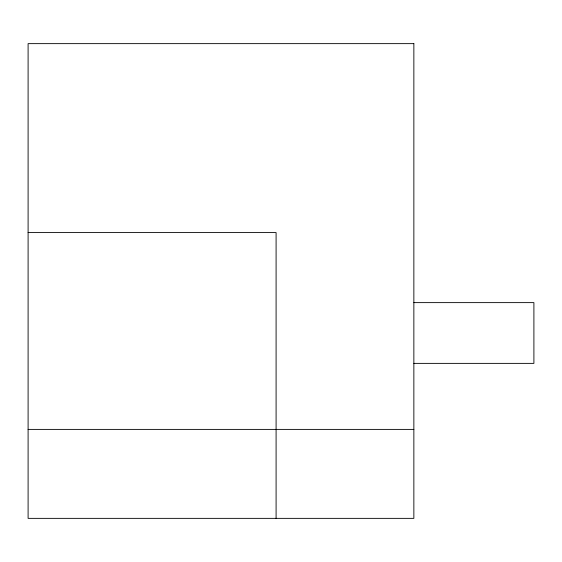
<?xml version="1.0" encoding="UTF-8"?>
<svg xmlns="http://www.w3.org/2000/svg" width="562" height="562" viewBox="0 0 562 562"><rect width="100%" height="100%" fill="white"/><g stroke="black" fill="none" stroke-linecap="round" stroke-linejoin="round"><path stroke-width="0.84" d="M28.1 232.584L276.09 232.584L276.09 518.361M413.857 302.623L533.9 302.623L533.9 363.375L413.857 363.375M28.1 429.396L413.857 429.396M413.857 43.639L28.1 43.639L28.1 518.361L413.857 518.361L413.857 43.639"/></g></svg>
